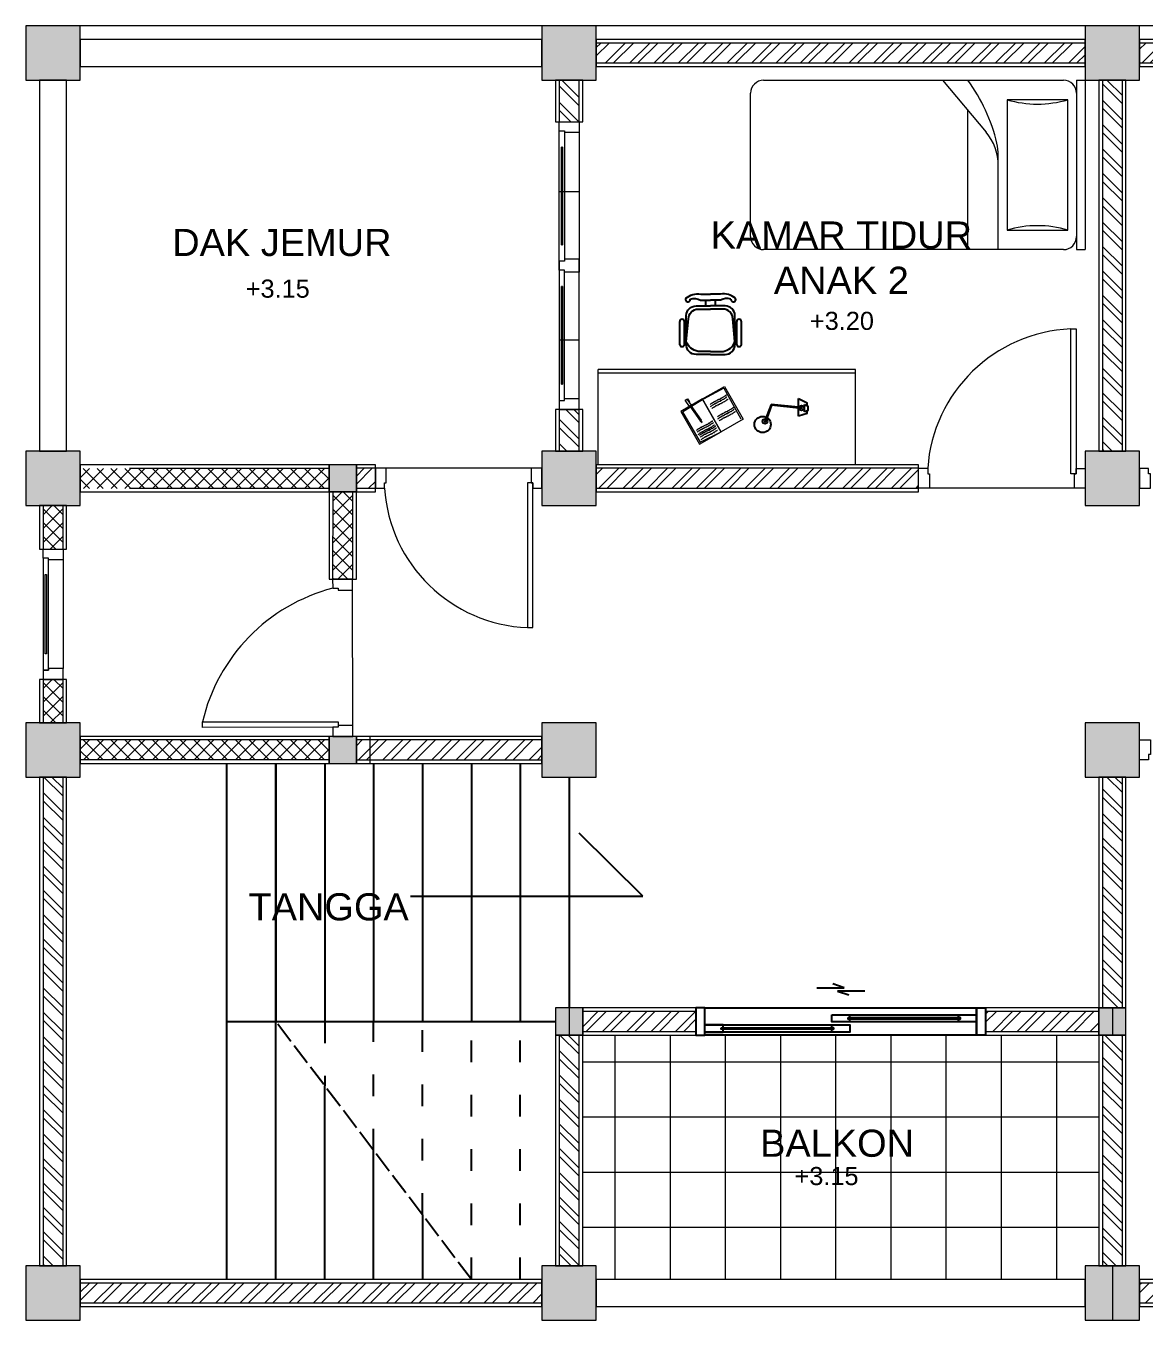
# Model space of a CAD drawing. Header units: millimetres. Extents: x -12161372 to 46643, y -9506984 to 15358.
# Drawn here: x 9917 to 10535, y 12100 to 12815 of the extents above; entities that cross this region are included whole.
import ezdxf
from ezdxf.enums import TextEntityAlignment as Align

# ---------------------------------------------------------------- set-up
doc = ezdxf.new("R2010")
doc.units = ezdxf.units.MM
doc.linetypes.add('ACAD_ISO02W100', pattern=[15, 12, -3])
doc.linetypes.add('ACAD_ISO03W100', pattern=[30, 12, -18])
for name, color, linetype, lineweight in [('arsiran', 202, 'Continuous', 0), ('dimensi', 50, 'Continuous', 5), ('dinding', 110, 'Continuous', 9), ('furniture', 7, 'Continuous', 5), ('jendela', 7, 'Continuous', 15), ('kolom', 150, 'Continuous', 13), ('pintu', 7, 'Continuous', 13)]:
    doc.layers.add(name, color=color, linetype=linetype, lineweight=lineweight)
doc.layers.add('GRID', color=7, linetype='Continuous', plot=False)
doc.layers.add('lantai', color=9, linetype='Continuous')
doc.styles.add('ATT', font='romans.shx')
doc.styles.get("Standard").update_dxf_attribs({"font": 'arial.ttf'})
pattern_1 = [(45, (-2274.681, -4513.269), (-6.735192, 6.735192), []), (45, (-2270.191, -4513.269), (-6.735192, 6.735192), [])]

# ---------------------------------------------------------------- blocks, each defined once
blk = doc.blocks.new('*U22')
at = {"layer": 'arsiran'}
h = blk.add_hatch(dxfattribs=at)
h.set_pattern_fill('ANSI32', color=256)
h.set_pattern_definition([(45, (-2339.748, -4513.269), (-6.735192, 6.735192), []), (45, (-2335.258, -4513.269), (-6.735192, 6.735192), [])])
h.paths.add_polyline_path([(0, 5.5), (0, -5.5), (204.93, -5.5), (204.93, 5.5)])
blk.add_lwpolyline([(0, -5.5), (204.93, -5.5), (204.93, 5.5), (0, 5.5)], close=True, dxfattribs=at)
at = {"layer": 'dinding'}
blk.add_lwpolyline([(0, -7.5), (204.93, -7.5), (204.93, 7.5), (0, 7.5)], close=True, dxfattribs=at)
blk = doc.blocks.new('*U10')
at = {"layer": 'arsiran'}
h = blk.add_hatch(dxfattribs=at)
h.set_pattern_fill('ANSI32', color=256)
h.set_pattern_definition(pattern_1)
h.paths.add_polyline_path([(0, 5.5), (0, -5.5), (270, -5.5), (270, 5.5)])
blk.add_lwpolyline([(0, -5.5), (270, -5.5), (270, 5.5), (0, 5.5)], close=True, dxfattribs=at)
at = {"layer": 'dinding'}
blk.add_lwpolyline([(0, -7.5), (270, -7.5), (270, 7.5), (0, 7.5)], close=True, dxfattribs=at)
blk = doc.blocks.new('*U4')
at = {"layer": 'arsiran'}
h = blk.add_hatch(dxfattribs=at)
h.set_pattern_fill('ANSI32', color=256)
h.set_pattern_definition(pattern_1)
h.paths.add_polyline_path([(0, 5.5), (0, -5.5), (270, -5.5), (270, 5.5)])
blk.add_lwpolyline([(0, -5.5), (270, -5.5), (270, 5.5), (0, 5.5)], close=True, dxfattribs=at)
at = {"layer": 'dinding'}
blk.add_lwpolyline([(0, -7.5), (270, -7.5), (270, 7.5), (0, 7.5)], close=True, dxfattribs=at)
blk = doc.blocks.new('*U24')
at = {"layer": 'arsiran'}
h = blk.add_hatch(dxfattribs=at)
h.set_pattern_fill('ANSI32', color=256)
h.set_pattern_definition([(45, (-2289.681, -4513.269), (-6.735192, 6.735192), []), (45, (-2285.191, -4513.269), (-6.735192, 6.735192), [])])
h.paths.add_polyline_path([(0, 5.5), (0, -5.5), (255, -5.5), (255, 5.5)])
blk.add_lwpolyline([(0, -5.5), (255, -5.5), (255, 5.5), (0, 5.5)], close=True, dxfattribs=at)
at = {"layer": 'dinding'}
blk.add_lwpolyline([(0, -7.5), (255, -7.5), (255, 7.5), (0, 7.5)], close=True, dxfattribs=at)
blk = doc.blocks.new('*U26')
at = {"layer": 'arsiran'}
h = blk.add_hatch(dxfattribs=at)
h.set_pattern_fill('ANSI32', color=256, angle=0.00351)
h.set_pattern_definition([(45.0035, (-2441.913, -4513.418), (-6.735604, 6.73478), []), (45.0035, (-2437.423, -4513.418), (-6.735604, 6.73478), [])])
h.paths.add_polyline_path([(0, 5.5), (0, -5.5), (102.49, -5.49), (102.49, 5.51)])
blk.add_lwpolyline([(0, -5.5), (102.49, -5.49), (102.49, 5.51), (0, 5.5)], close=True, dxfattribs=at)
at = {"layer": 'dinding'}
blk.add_lwpolyline([(0, -7.5), (102.49, -7.49), (102.49, 7.51), (0, 7.5)], close=True, dxfattribs=at)
blk = doc.blocks.new('*U13')
at = {"layer": 'arsiran'}
h = blk.add_hatch(dxfattribs=at)
h.set_pattern_fill('ANSI32', color=256)
h.set_pattern_definition([(45, (-2417.181, -4513.269), (-6.735192, 6.735192), []), (45, (-2412.691, -4513.269), (-6.735192, 6.735192), [])])
h.paths.add_polyline_path([(0, 5.5), (0, -5.5), (127.5, -5.5), (127.5, 5.5)])
blk.add_lwpolyline([(0, -5.5), (127.5, -5.5), (127.5, 5.5), (0, 5.5)], close=True, dxfattribs=at)
at = {"layer": 'dinding'}
blk.add_lwpolyline([(0, -7.5), (127.5, -7.5), (127.5, 7.5), (0, 7.5)], close=True, dxfattribs=at)
blk = doc.blocks.new('*U74')
at = {"layer": 'arsiran'}
h = blk.add_hatch(dxfattribs=at)
h.set_pattern_fill('ANSI32', color=256, angle=-0.0423)
h.set_pattern_definition([(44.9577, (-2525.049, -4511.406), (-6.730218, 6.740162), []), (44.9577, (-2520.558, -4511.409), (-6.730218, 6.740162), [])])
h.paths.add_polyline_path([(0, 5.5), (0, -5.5), (22.96, -5.52), (22.97, 5.48)])
blk.add_lwpolyline([(0, -5.5), (22.96, -5.52), (22.97, 5.48), (0, 5.5)], close=True, dxfattribs=at)
at = {"layer": 'dinding'}
blk.add_lwpolyline([(-0.01, -7.5), (22.96, -7.52), (22.97, 7.48), (0.01, 7.5)], close=True, dxfattribs=at)
blk = doc.blocks.new('*U44')
at = {"layer": 'arsiran'}
h = blk.add_hatch(dxfattribs=at)
h.set_pattern_fill('ANSI32', color=256, angle=-0.0002)
h.set_pattern_definition([(44.9998, (-2366.697, -4513.26), (-6.735168, 6.735216), []), (44.9998, (-2362.207, -4513.26), (-6.735168, 6.735216), [])])
h.paths.add_polyline_path([(0, 5.5), (0, -5.5), (178, -5.5), (178, 5.5)])
blk.add_lwpolyline([(0, -5.5), (178, -5.5), (178, 5.5), (0, 5.5)], close=True, dxfattribs=at)
at = {"layer": 'dinding'}
blk.add_lwpolyline([(0, -7.5), (178, -7.5), (178, 7.5), (0, 7.5)], close=True, dxfattribs=at)
blk = doc.blocks.new('*U29')
at = {"layer": 'arsiran'}
h = blk.add_hatch(dxfattribs=at)
h.set_pattern_fill('ANSI32', color=256)
h.set_pattern_definition([(45, (-2482.181, -4513.269), (-6.735192, 6.735192), []), (45, (-2477.691, -4513.269), (-6.735192, 6.735192), [])])
h.paths.add_polyline_path([(0, 5.5), (0, -5.5), (62.5, -5.5), (62.5, 5.5)])
blk.add_lwpolyline([(0, -5.5), (62.5, -5.5), (62.5, 5.5), (0, 5.5)], close=True, dxfattribs=at)
at = {"layer": 'dinding'}
blk.add_lwpolyline([(0, -7.5), (62.5, -7.5), (62.5, 7.5), (0, 7.5)], close=True, dxfattribs=at)
blk = doc.blocks.new('12PBED02')
at = {"color": 0, "linetype": 'ByBlock'}
for p, q in [((0, 0), (0, 39)), ((2, 39), (0, 39)), ((2, 0), (2, 39)), ((5, 39), (74, 39)), ((20, 39), (20, 17.28474)), ((27, 39), (27, 7)), ((77, 36), (77, 3)), ((18, 34.5), (4, 34.5)), ((4, 34.5), (4, 4.5)), ((18, 4.5), (18, 34.5)), ((32.861232, 0.014143), (22.821743, 11.933915)), ((4, 4.5), (18, 4.5)), ((2, 0), (0, 0)), ((74, 0), (5, 0))]:
    blk.add_line(p, q, dxfattribs=at)
for centre, radius, start, end in [((5, 36), 3, 90, 180), ((74, 36), 3, 0, 90), ((11, 58.5), 25, 253.739795, 286.260205), ((32, 19.664349), 12, 180, 220.10593), ((32, 17.28474), 12, 180, 193.392796), ((59.913793, 23.931034), 40.69413, 193.392796, 216.020234), ((5, 3), 3, 180, 270), ((11, -19.5), 25, 73.739795, 106.260205), ((74, 3), 3, 270, 0)]:
    blk.add_arc(centre, radius, start, end, dxfattribs=at)
at = {"color": 0, "linetype": 'ByBlock', "style": 'ATT'}
for tag, flags, p in [('ITEM', 3, (49, 25)), ('ROOM_NUMBER', 1, (49, 10.5))]:
    blk.add_attdef(tag, text='', height=6, dxfattribs=dict(at, flags=flags)).set_placement(p, align=Align.CENTER)
blk = doc.blocks.new('*U114')
at = {"layer": 'arsiran'}
h = blk.add_hatch(dxfattribs=at)
h.set_pattern_fill('ANSI32', color=256)
h.set_pattern_definition([(45, (-2534.189, -4513.269), (-6.735192, 6.735192), []), (45, (-2529.699, -4513.269), (-6.735192, 6.735192), [])])
h.paths.add_polyline_path([(0, 5.5), (0, -5.5), (10.49, -5.5), (10.49, 5.5)])
blk.add_lwpolyline([(0, -5.5), (10.49, -5.5), (10.49, 5.5), (0, 5.5)], close=True, dxfattribs=at)
at = {"layer": 'dinding'}
blk.add_lwpolyline([(0, -7.5), (10.49, -7.5), (10.49, 7.5), (0, 7.5)], close=True, dxfattribs=at)

msp = doc.modelspace()

# ---------------------------------------------------------------- hatches: boundary and pattern name
at = {"layer": 'dinding'}
h = msp.add_hatch(dxfattribs=at)
h.set_pattern_fill('ANSI37', color=202, scale=1.7)
h.set_pattern_definition([(45, (4737.2573, 8377.8337), (-3.816609, 3.816609), []), (135, (4737.2573, 8377.8337), (-3.816609, -3.816609), [])])
h.paths.add_polyline_path([(10084.757, 12559.193), (10084.757, 12570.193), (9947.327, 12570.193), (9947.327, 12559.193)])
h = msp.add_hatch(dxfattribs=at)
h.set_pattern_fill('ANSI37', color=202, scale=1.7, angle=270)
h.set_pattern_definition([(315, (5905.453, 17767.21), (3.816609, 3.816609), []), (45, (5905.453, 17767.21), (-3.816609, 3.816609), [])])
h.paths.add_polyline_path([(10086.84, 12509.001), (10097.84, 12509.001), (10097.812, 12557.14), (10086.812, 12557.14)])
h = msp.add_hatch(dxfattribs=at)
h.set_pattern_fill('ANSI37', color=202, scale=1.7, angle=270)
h.set_pattern_definition([(315, (5745.468, 17759.763), (3.816609, 3.816609), []), (45, (5745.468, 17759.763), (-3.816609, 3.816609), [])])
h.paths.add_polyline_path([(9926.827, 12525.693), (9937.827, 12525.693), (9937.827, 12549.693), (9926.827, 12549.693)])
h = msp.add_hatch(dxfattribs=at)
h.set_pattern_fill('ANSI37', color=202, scale=1.7, angle=270)
h.set_pattern_definition([(315, (5745.468, 17663.763), (3.816609, 3.816609), []), (45, (5745.468, 17663.763), (-3.816609, 3.816609), [])])
h.paths.add_polyline_path([(9926.827, 12429.693), (9937.827, 12429.693), (9937.827, 12453.693), (9926.827, 12453.693)])
h = msp.add_hatch(dxfattribs=at)
h.set_pattern_fill('ANSI37', color=202, scale=1.7)
h.set_pattern_definition([(45, (4737.2573, 8227.8337), (-3.816609, 3.816609), []), (135, (4737.2573, 8227.8337), (-3.816609, -3.816609), [])])
h.paths.add_polyline_path([(10084.836, 12409.193), (10084.836, 12420.193), (9947.327, 12420.193), (9947.327, 12409.193)])
h = msp.add_hatch(dxfattribs=at)
h.set_pattern_fill('NET', color=8, scale=9.6)
h.set_pattern_definition([(0, (-7374.733, 6756.017), (0, 30.48), []), (90, (-7374.733, 6756.017), (-30.48, 2e-15), [])])
h.paths.add_polyline_path([(10509.827, 12257.193), (10224.827, 12257.193), (10224.827, 12129.693), (10232.327, 12129.693), (10232.327, 12122.193), (10502.327, 12122.193), (10502.327, 12129.693), (10509.827, 12129.693)])
at = {"layer": 'jendela'}
h = msp.add_hatch(color=256, dxfattribs=at)
h.dxf.hatch_style = 1
h.paths.add_polyline_path([(10213.019, 12747.724), (10213.619, 12747.724), (10213.619, 12693.724), (10213.019, 12693.724)])
h = msp.add_hatch(color=256, dxfattribs=at)
h.dxf.hatch_style = 1
h.paths.add_polyline_path([(10213.024, 12693.731), (10213.624, 12693.731), (10213.624, 12747.731), (10213.024, 12747.731)])
h = msp.add_hatch(color=256, dxfattribs=at)
h.dxf.hatch_style = 1
h.paths.add_polyline_path([(10213.024, 12693.731), (10213.624, 12693.731), (10213.624, 12747.731), (10213.024, 12747.731)])
h = msp.add_hatch(color=256, dxfattribs=at)
h.dxf.hatch_style = 1
h.paths.add_polyline_path([(10213.024, 12747.717), (10213.624, 12747.717), (10213.624, 12693.717), (10213.024, 12693.717)])
h = msp.add_hatch(color=256, dxfattribs=at)
h.dxf.hatch_style = 1
h.paths.add_polyline_path([(10213.024, 12747.717), (10213.624, 12747.717), (10213.624, 12693.717), (10213.024, 12693.717)])
h = msp.add_hatch(color=256, dxfattribs=at)
h.dxf.hatch_style = 1
h.paths.add_polyline_path([(10213.019, 12616.724), (10213.619, 12616.724), (10213.619, 12670.724), (10213.019, 12670.724)])
h = msp.add_hatch(color=256, dxfattribs=at)
h.dxf.hatch_style = 1
h.paths.add_polyline_path([(10213.024, 12616.731), (10213.624, 12616.731), (10213.624, 12670.731), (10213.024, 12670.731)])
h = msp.add_hatch(color=256, dxfattribs=at)
h.dxf.hatch_style = 1
h.paths.add_polyline_path([(10213.024, 12616.731), (10213.624, 12616.731), (10213.624, 12670.731), (10213.024, 12670.731)])
h = msp.add_hatch(color=256, dxfattribs=at)
h.dxf.hatch_style = 1
h.paths.add_polyline_path([(10213.024, 12670.717), (10213.624, 12670.717), (10213.624, 12616.717), (10213.024, 12616.717)])
h = msp.add_hatch(color=256, dxfattribs=at)
h.dxf.hatch_style = 1
h.paths.add_polyline_path([(10213.024, 12670.717), (10213.624, 12670.717), (10213.624, 12616.717), (10213.024, 12616.717)])
at = {"layer": 'kolom'}
h = msp.add_hatch(color=256, dxfattribs=at)
h.dxf.hatch_style = 1
h.paths.add_polyline_path([(9947.327, 12784.693), (9947.327, 12814.693), (9917.327, 12814.693), (9917.327, 12784.693)])
h = msp.add_hatch(color=256, dxfattribs=at)
h.dxf.hatch_style = 1
h.paths.add_polyline_path([(10232.327, 12784.693), (10232.327, 12814.693), (10202.327, 12814.693), (10202.327, 12784.693)])
h = msp.add_hatch(color=256, dxfattribs=at)
h.dxf.hatch_style = 1
h.paths.add_polyline_path([(10532.327, 12784.693), (10532.327, 12814.693), (10502.327, 12814.693), (10502.327, 12784.693)])
h = msp.add_hatch(color=256, dxfattribs=at)
h.dxf.hatch_style = 1
h.paths.add_polyline_path([(9947.327, 12549.693), (9947.327, 12579.693), (9917.327, 12579.693), (9917.327, 12549.693)])
h = msp.add_hatch(color=256, dxfattribs=at)
h.dxf.hatch_style = 1
h.paths.add_polyline_path([(10232.327, 12549.768), (10232.327, 12579.768), (10202.327, 12579.768), (10202.327, 12549.768)])
h = msp.add_hatch(color=256, dxfattribs=at)
h.dxf.hatch_style = 1
h.paths.add_polyline_path([(10532.327, 12549.76), (10532.327, 12579.76), (10502.327, 12579.76), (10502.327, 12549.76)])
h = msp.add_hatch(color=256, dxfattribs=at)
h.dxf.hatch_style = 1
h.paths.add_polyline_path([(10099.836, 12572.266), (10084.836, 12572.266), (10084.836, 12557.266), (10099.836, 12557.266)])
h = msp.add_hatch(color=256, dxfattribs=at)
h.dxf.hatch_style = 1
h.paths.add_polyline_path([(9947.327, 12399.693), (9947.327, 12429.693), (9917.327, 12429.693), (9917.327, 12399.693)])
h = msp.add_hatch(color=256, dxfattribs=at)
h.dxf.hatch_style = 1
h.paths.add_polyline_path([(10232.327, 12399.693), (10232.327, 12429.693), (10202.327, 12429.693), (10202.327, 12399.693)])
h = msp.add_hatch(color=256, dxfattribs=at)
h.dxf.hatch_style = 1
h.paths.add_polyline_path([(10532.327, 12399.693), (10532.327, 12429.693), (10502.327, 12429.693), (10502.327, 12399.693)])
h = msp.add_hatch(color=256, dxfattribs=at)
h.dxf.hatch_style = 1
h.paths.add_polyline_path([(10099.852, 12422.193), (10084.852, 12422.193), (10084.852, 12407.193), (10099.852, 12407.193)])
h = msp.add_hatch(color=256, dxfattribs=at)
h.dxf.hatch_style = 1
h.paths.add_polyline_path([(10209.827, 12257.193), (10224.827, 12257.193), (10224.827, 12272.193), (10209.827, 12272.193)])
h = msp.add_hatch(color=256, dxfattribs=at)
h.dxf.hatch_style = 1
h.paths.add_polyline_path([(10509.827, 12257.193), (10524.827, 12257.193), (10524.827, 12272.193), (10509.827, 12272.193)])
h = msp.add_hatch(color=256, dxfattribs=at)
h.dxf.hatch_style = 1
h.paths.add_polyline_path([(9947.327, 12099.693), (9947.327, 12129.693), (9917.327, 12129.693), (9917.327, 12099.693)])
h = msp.add_hatch(color=256, dxfattribs=at)
h.dxf.hatch_style = 1
h.paths.add_polyline_path([(10232.327, 12099.693), (10232.327, 12129.693), (10202.327, 12129.693), (10202.327, 12099.693)])
h = msp.add_hatch(color=256, dxfattribs=at)
h.dxf.hatch_style = 1
h.paths.add_polyline_path([(10532.327, 12099.693), (10532.327, 12129.693), (10502.327, 12129.693), (10502.327, 12099.693)])

# ---------------------------------------------------------------- linework, layer by layer
for p, q in [((10369.148, 12283.307), (10362.954, 12285.487)), ((10354.148, 12283.307), (10369.148, 12283.307)), ((10365.55, 12281.504), (10371.744, 12279.325)), ((10380.55, 12281.504), (10365.55, 12281.504)), ((10302.327, 12262.793), (10292.327, 12262.793)), ((10302.327, 12261.193), (10302.327, 12262.793)), ((10362.327, 12261.193), (10362.327, 12262.793)), ((10362.327, 12262.793), (10372.327, 12262.793)), ((10372.327, 12266.793), (10372.327, 12268.393)), ((10372.327, 12264.393), (10372.327, 12265.993)), ((10372.327, 12265.193), (10372.327, 12265.993)), ((10432.327, 12266.793), (10432.327, 12268.393)), ((10433.327, 12266.793), (10432.327, 12266.793)), ((10432.327, 12264.393), (10432.327, 12265.993)), ((10432.327, 12265.993), (10433.327, 12265.993)), ((10433.327, 12265.993), (10433.327, 12266.793)), ((10292.327, 12258.793), (10302.327, 12258.793)), ((10301.327, 12261.193), (10302.327, 12261.193)), ((10301.327, 12260.393), (10301.327, 12261.193)), ((10302.327, 12260.393), (10301.327, 12260.393)), ((10302.327, 12258.793), (10302.327, 12260.393)), ((10363.327, 12261.193), (10362.327, 12261.193)), ((10362.327, 12258.793), (10362.327, 12260.393)), ((10362.327, 12260.393), (10363.327, 12260.393)), ((10363.327, 12260.393), (10363.327, 12261.193))]:
    msp.add_line(p, q)
for points in [[(10287.327, 12257.193), (10292.327, 12257.193), (10292.327, 12272.193), (10287.327, 12272.193)], [(10292.327, 12272.193), (10442.327, 12272.193), (10442.327, 12257.193), (10292.327, 12257.193)], [(10447.327, 12257.193), (10442.327, 12257.193), (10442.327, 12272.193), (10447.327, 12272.193)], [(10292.327, 12262.793), (10372.327, 12262.793), (10372.327, 12258.793), (10292.327, 12258.793)], [(10362.327, 12268.393), (10442.327, 12268.393), (10442.327, 12264.393), (10362.327, 12264.393)], [(10371.327, 12266.793), (10433.327, 12266.793), (10433.327, 12265.993), (10371.327, 12265.993)], [(10301.327, 12261.193), (10363.327, 12261.193), (10363.327, 12260.393), (10301.327, 12260.393)]]:
    msp.add_lwpolyline(points, close=True)
at = {"layer": 'arsiran'}
for points in [[(10084.668, 12570.193), (9974.594, 12570.193)], [(10084.668, 12559.052), (9974.593, 12559.052)], [(10086.812, 12557.14), (10086.728, 12508.994)], [(10097.909, 12509.001), (10097.909, 12557.14)], [(9926.827, 12549.693), (9926.827, 12525.693)], [(9937.827, 12525.693), (9937.827, 12549.693)], [(9926.827, 12453.693), (9926.827, 12429.693)], [(9937.827, 12429.693), (9937.827, 12453.693)], [(10084.836, 12420.193), (9947.327, 12420.193)], [(10084.836, 12409.173), (9947.327, 12409.173)]]:
    msp.add_lwpolyline(points, dxfattribs=at)
at = {"layer": 'dimensi', "ltscale": 10}
msp.add_lwpolyline([(10832.327, 12550.085), (11117.327, 12550.085), (11117.327, 12814.693), (9917.327, 12814.693)], dxfattribs=at)
at = {"layer": 'dinding'}
for points in [[(9947.327, 12792.193), (10202.327, 12792.193), (10202.327, 12807.193), (9947.327, 12807.193)], [(9939.827, 12579.693), (9939.827, 12784.693), (9924.827, 12784.693), (9924.827, 12579.693)], [(9947.327, 12557.193), (10084.836, 12557.266), (10084.836, 12572.266), (9947.327, 12572.193)], [(10084.836, 12557.266), (10084.84, 12509.001), (10099.84, 12509.001), (10099.827, 12557.266)], [(9924.827, 12549.693), (9924.827, 12525.693), (9939.827, 12525.693), (9939.827, 12549.693)], [(9924.827, 12453.693), (9924.827, 12429.693), (9939.827, 12429.693), (9939.827, 12453.693)], [(9947.327, 12407.193), (10084.836, 12407.193), (10084.836, 12422.193), (9947.327, 12422.193)], [(10232.327, 12107.193), (10502.327, 12107.193), (10502.327, 12122.193), (10232.327, 12122.193)]]:
    msp.add_lwpolyline(points, close=True, dxfattribs=at)
at = {"layer": 'furniture'}
for p, q in [((10375.488, 12624.889), (10233.268, 12624.889)), ((10233.268, 12572.267), (10233.268, 12624.889)), ((10375.488, 12622.889), (10233.268, 12622.889)), ((10375.488, 12572.267), (10375.488, 12624.889)), ((10302.828, 12614.635), (10291.426, 12608.486)), ((10302.828, 12614.635), (10312.21, 12597.666)), ((10281.462, 12607.889), (10282.395, 12608.539)), ((10283.833, 12604.487), (10281.462, 12607.889)), ((10282.395, 12608.539), (10284.77, 12605.132)), ((10282.404, 12608.404), (10282.647, 12608.573)), ((10282.404, 12608.404), (10283.561, 12606.744)), ((10282.647, 12608.573), (10283.804, 12606.913)), ((10283.561, 12606.744), (10283.804, 12606.913)), ((10284.862, 12604.55), (10290.935, 12608.206)), ((10290.935, 12608.206), (10301.116, 12590.352)), ((10279.836, 12601.524), (10284.266, 12604.191)), ((10279.836, 12601.524), (10289.663, 12584.809)), ((10283.985, 12604.593), (10283.833, 12604.487)), ((10283.985, 12604.593), (10289.675, 12596.433)), ((10284.77, 12605.132), (10283.99, 12604.587)), ((10284.554, 12604.99), (10290.244, 12596.83)), ((10289.675, 12596.433), (10290.713, 12595.615)), ((10290.713, 12595.615), (10290.244, 12596.83)), ((10289.663, 12584.809), (10301.362, 12590.492)), ((10393.901, 12572.267), (10233.268, 12572.267))]:
    msp.add_line(p, q, dxfattribs=at)
msp.add_lwpolyline([(10291.054, 12608.568), (10303.105, 12615.441), (10313.413, 12597.364), (10301.362, 12590.492)], close=True, dxfattribs=at)
msp.add_lwpolyline([(10284.013, 12604.554), (10279.002, 12601.696), (10289.311, 12583.619), (10301.362, 12590.492), (10291.054, 12608.568), (10284.618, 12604.899)], dxfattribs=at)
for points in [[(10295.141, 12605.564), (10295.714, 12605.993), (10295.979, 12606.246), (10296.504, 12606.431), (10296.75, 12606.686), (10297.275, 12606.871), (10297.477, 12607.203), (10298.09, 12607.234), (10298.215, 12607.521), (10298.938, 12607.717), (10299.063, 12608.005), (10299.555, 12608.069), (10299.646, 12608.235), (10300.834, 12608.674), (10300.881, 12608.918), (10301.297, 12608.938), (10302.178, 12609.542), (10302.42, 12609.476), (10302.467, 12609.72), (10302.743, 12609.775), (10302.853, 12609.94), (10303.396, 12610.266), (10303.657, 12610.5), (10303.932, 12610.555), (10303.999, 12610.797), (10304.12, 12610.764), (10304.197, 12610.808)], [(10295.426, 12604.483), (10295.999, 12604.911), (10296.264, 12605.164), (10296.789, 12605.349), (10297.035, 12605.604), (10297.56, 12605.789), (10297.762, 12606.121), (10298.375, 12606.152), (10298.499, 12606.439), (10299.223, 12606.635), (10299.348, 12606.923), (10299.84, 12606.987), (10299.931, 12607.154), (10301.119, 12607.592), (10301.166, 12607.836), (10301.582, 12607.856), (10302.463, 12608.461), (10302.705, 12608.394), (10302.752, 12608.638), (10303.027, 12608.693), (10303.138, 12608.858), (10303.681, 12609.184), (10303.942, 12609.419), (10304.217, 12609.473), (10304.283, 12609.715), (10304.404, 12609.682), (10304.482, 12609.726)], [(10296.042, 12603.258), (10296.615, 12603.686), (10296.879, 12603.939), (10297.405, 12604.124), (10297.65, 12604.379), (10298.176, 12604.564), (10298.377, 12604.896), (10298.991, 12604.927), (10299.115, 12605.214), (10299.839, 12605.41), (10299.963, 12605.698), (10300.455, 12605.762), (10300.547, 12605.929), (10301.735, 12606.367), (10301.782, 12606.611), (10302.197, 12606.631), (10303.078, 12607.235), (10303.32, 12607.169), (10303.368, 12607.413), (10303.643, 12607.468), (10303.753, 12607.633), (10304.296, 12607.959), (10304.557, 12608.193), (10304.833, 12608.248), (10304.899, 12608.49), (10305.02, 12608.457), (10305.097, 12608.501)], [(10299.193, 12598.75), (10299.766, 12599.179), (10300.031, 12599.432), (10300.556, 12599.617), (10300.802, 12599.871), (10301.327, 12600.057), (10301.529, 12600.388), (10302.142, 12600.419), (10302.267, 12600.707), (10302.99, 12600.903), (10303.115, 12601.19), (10303.607, 12601.254), (10303.698, 12601.421), (10304.886, 12601.86), (10304.933, 12602.103), (10305.349, 12602.123), (10306.23, 12602.728), (10306.472, 12602.662), (10306.519, 12602.905), (10306.795, 12602.96), (10306.905, 12603.125), (10307.448, 12603.452), (10307.709, 12603.686), (10307.984, 12603.741), (10308.05, 12603.983), (10308.172, 12603.95), (10308.249, 12603.994)], [(10299.478, 12597.668), (10300.051, 12598.097), (10300.316, 12598.35), (10300.841, 12598.535), (10301.087, 12598.79), (10301.612, 12598.975), (10301.814, 12599.306), (10302.427, 12599.337), (10302.551, 12599.625), (10303.275, 12599.821), (10303.4, 12600.109), (10303.892, 12600.173), (10303.983, 12600.339), (10305.171, 12600.778), (10305.218, 12601.021), (10305.633, 12601.042), (10306.515, 12601.646), (10306.757, 12601.58), (10306.804, 12601.824), (10307.079, 12601.878), (10307.19, 12602.043), (10307.732, 12602.37), (10307.994, 12602.604), (10308.269, 12602.659), (10308.335, 12602.901), (10308.456, 12602.868), (10308.534, 12602.912)], [(10300.094, 12596.443), (10300.667, 12596.872), (10300.931, 12597.125), (10301.457, 12597.31), (10301.702, 12597.564), (10302.228, 12597.75), (10302.429, 12598.081), (10303.043, 12598.112), (10303.167, 12598.4), (10303.891, 12598.596), (10304.015, 12598.883), (10304.507, 12598.948), (10304.599, 12599.114), (10305.787, 12599.553), (10305.834, 12599.796), (10306.249, 12599.816), (10307.13, 12600.421), (10307.372, 12600.355), (10307.42, 12600.599), (10307.695, 12600.653), (10307.805, 12600.818), (10308.348, 12601.145), (10308.609, 12601.379), (10308.885, 12601.434), (10308.951, 12601.676), (10309.072, 12601.643), (10309.149, 12601.687)], [(10287.649, 12591.337), (10288.222, 12591.766), (10288.487, 12592.019), (10289.012, 12592.204), (10289.258, 12592.459), (10289.783, 12592.644), (10289.985, 12592.975), (10290.598, 12593.006), (10290.722, 12593.294), (10291.446, 12593.49), (10291.57, 12593.778), (10292.063, 12593.842), (10292.154, 12594.008), (10293.342, 12594.447), (10293.389, 12594.691), (10293.804, 12594.711), (10294.686, 12595.315), (10294.928, 12595.249), (10294.975, 12595.493), (10295.25, 12595.548), (10295.361, 12595.713), (10295.903, 12596.039), (10296.165, 12596.273), (10296.44, 12596.328), (10296.506, 12596.57), (10296.627, 12596.537), (10296.704, 12596.581)], [(10287.934, 12590.256), (10288.507, 12590.684), (10288.771, 12590.937), (10289.297, 12591.122), (10289.542, 12591.377), (10290.068, 12591.562), (10290.269, 12591.894), (10290.883, 12591.925), (10291.007, 12592.212), (10291.731, 12592.408), (10291.855, 12592.696), (10292.348, 12592.76), (10292.439, 12592.927), (10293.627, 12593.365), (10293.674, 12593.609), (10294.089, 12593.629), (10294.971, 12594.233), (10295.213, 12594.167), (10295.26, 12594.411), (10295.535, 12594.466), (10295.646, 12594.631), (10296.188, 12594.957), (10296.45, 12595.191), (10296.725, 12595.246), (10296.791, 12595.488), (10296.912, 12595.455), (10296.989, 12595.499)], [(10288.55, 12589.03), (10289.123, 12589.459), (10289.387, 12589.712), (10289.912, 12589.897), (10290.158, 12590.152), (10290.683, 12590.337), (10290.885, 12590.668), (10291.498, 12590.699), (10291.623, 12590.987), (10292.346, 12591.183), (10292.471, 12591.471), (10292.963, 12591.535), (10293.055, 12591.701), (10294.242, 12592.14), (10294.29, 12592.384), (10294.705, 12592.404), (10295.586, 12593.008), (10295.828, 12592.942), (10295.876, 12593.186), (10296.151, 12593.241), (10296.261, 12593.406), (10296.804, 12593.732), (10297.065, 12593.966), (10297.341, 12594.021), (10297.407, 12594.263), (10297.528, 12594.23), (10297.605, 12594.274)], [(10289.354, 12588.494), (10289.927, 12588.922), (10290.191, 12589.175), (10290.717, 12589.36), (10290.962, 12589.615), (10291.488, 12589.8), (10291.689, 12590.132), (10292.303, 12590.163), (10292.427, 12590.45), (10293.151, 12590.646), (10293.275, 12590.934), (10293.767, 12590.998), (10293.859, 12591.165), (10295.047, 12591.603), (10295.094, 12591.847), (10295.509, 12591.867), (10296.39, 12592.471), (10296.632, 12592.405), (10296.68, 12592.649), (10296.955, 12592.704), (10297.065, 12592.869), (10297.608, 12593.195), (10297.869, 12593.429), (10298.145, 12593.484), (10298.211, 12593.726), (10298.332, 12593.693), (10298.409, 12593.737)], [(10289.639, 12587.412), (10290.212, 12587.84), (10290.476, 12588.093), (10291.002, 12588.279), (10291.247, 12588.533), (10291.773, 12588.718), (10291.974, 12589.05), (10292.587, 12589.081), (10292.712, 12589.368), (10293.436, 12589.564), (10293.56, 12589.852), (10294.052, 12589.916), (10294.144, 12590.083), (10295.331, 12590.521), (10295.379, 12590.765), (10295.794, 12590.785), (10296.675, 12591.39), (10296.917, 12591.323), (10296.965, 12591.567), (10297.24, 12591.622), (10297.35, 12591.787), (10297.893, 12592.113), (10298.154, 12592.348), (10298.43, 12592.402), (10298.496, 12592.644), (10298.617, 12592.611), (10298.694, 12592.655)], [(10290.254, 12586.187), (10290.827, 12586.615), (10291.092, 12586.868), (10291.617, 12587.053), (10291.863, 12587.308), (10292.388, 12587.493), (10292.59, 12587.825), (10293.203, 12587.856), (10293.328, 12588.143), (10294.051, 12588.339), (10294.176, 12588.627), (10294.668, 12588.691), (10294.759, 12588.858), (10295.947, 12589.296), (10295.994, 12589.54), (10296.41, 12589.56), (10297.291, 12590.165), (10297.533, 12590.098), (10297.58, 12590.342), (10297.856, 12590.397), (10297.966, 12590.562), (10298.509, 12590.888), (10298.77, 12591.123), (10299.045, 12591.177), (10299.112, 12591.419), (10299.233, 12591.386), (10299.31, 12591.43)]]:
    msp.add_spline(points, degree=3, dxfattribs=at)
at = {"layer": 'GRID'}
for p, q in [((10292.765, 12659.944), (10292.765, 12663.094)), ((10298.137, 12659.944), (10298.137, 12663.094)), ((10278.426, 12638.558), (10278.426, 12651.299)), ((10281.014, 12638.558), (10281.014, 12651.299)), ((10309.888, 12638.558), (10309.888, 12651.299)), ((10312.477, 12638.558), (10312.477, 12651.299)), ((10328.811, 12605.61), (10325.366, 12596.462)), ((10345.603, 12603.819), (10328.811, 12605.61)), ((10343.946, 12599.021), (10343.946, 12608.753)), ((10343.946, 12608.753), (10348.703, 12606.447)), ((10348.703, 12604.809), (10348.703, 12606.447)), ((10329.062, 12605.13), (10325.674, 12596.022)), ((10345.789, 12603.315), (10329.062, 12605.13)), ((10348.703, 12600.59), (10343.946, 12599.021)), ((10347.381, 12601.557), (10347.381, 12605.45)), ((10347.381, 12605.45), (10349.284, 12604.527)), ((10349.284, 12602.184), (10347.381, 12601.557)), ((10348.703, 12600.59), (10348.703, 12601.993)), ((10349.284, 12602.184), (10349.284, 12604.527))]:
    msp.add_line(p, q, dxfattribs=at)
for points in [[(10281.785, 12664.228, -0.2070657), (10289.955, 12666.569), (10295.451, 12666.569)], [(10284.222, 12663.74, -0.2145784), (10289.933, 12663.094), (10295.451, 12663.094)], [(10309.117, 12664.228, 0.2070657), (10300.948, 12666.569), (10295.451, 12666.569)], [(10306.681, 12663.74, 0.2145784), (10300.97, 12663.094), (10295.451, 12663.094)], [(10295.451, 12633.191), (10287.393, 12633.191, -0.4142136), (10282.021, 12638.563), (10282.021, 12654.679, -0.4183762), (10287.393, 12659.944), (10295.451, 12659.944)], [(10295.451, 12634.88), (10288.599, 12634.88, -0.2802797), (10282.021, 12640.252), (10283.227, 12652.927, -0.4183762), (10288.599, 12658.191), (10295.451, 12658.191)], [(10295.451, 12633.191), (10303.509, 12633.191, 0.4142136), (10308.881, 12638.563), (10308.881, 12654.679, 0.4183762), (10303.509, 12659.944), (10295.451, 12659.944)], [(10295.451, 12634.88), (10302.304, 12634.88, 0.2802797), (10308.881, 12640.252), (10307.676, 12652.927, 0.4183762), (10302.304, 12658.191), (10295.451, 12658.191)]]:
    msp.add_lwpolyline(points, format="xyb", dxfattribs=at)
for centre, radius in [((10324.156, 12594.484), 4.486), ((10345.696, 12603.567), 1.354), ((10325.486, 12596.211), 1.354)]:
    msp.add_circle(centre, radius, dxfattribs=at)
for centre, radius, start, end in [((10282.92, 12663.568), 1.313, 149.822799, 7.534847), ((10307.983, 12663.568), 1.313, 172.465153, 30.177201), ((10279.72, 12651.299), 1.294, 0, 180), ((10311.183, 12651.299), 1.294, 0, 180), ((10279.718, 12638.799), 1.314, 190.578063, 349.641962), ((10311.181, 12638.794), 1.314, 190.358038, 349.421937), ((10345.696, 12603.567), 0.269, 290.236198, 110.236198), ((10325.52, 12596.242), 0.269, 124.975118, 304.975118)]:
    msp.add_arc(centre, radius, start, end, dxfattribs=at)
at = {"layer": 'jendela'}
for p, q in [((10211.819, 12679.724), (10211.819, 12761.724)), ((10222.802, 12755.724), (10222.802, 12685.724)), ((10222.802, 12755.724), (10222.802, 12685.724)), ((10213.87, 12741.724), (10212.67, 12741.724)), ((10213.87, 12699.724), (10212.67, 12699.724)), ((10211.819, 12684.724), (10211.819, 12602.724)), ((10211.819, 12684.724), (10211.819, 12602.724)), ((10222.802, 12608.724), (10222.775, 12678.713)), ((10222.802, 12608.724), (10222.775, 12678.713)), ((10213.87, 12664.724), (10212.67, 12664.724)), ((10213.87, 12622.724), (10212.67, 12622.724)), ((9937.827, 12519.693), (9937.827, 12459.693))]:
    msp.add_line(p, q, dxfattribs=at)
for points in [[(10211.819, 12755.724), (10211.819, 12755.724), (10211.819, 12761.724), (10222.802, 12761.735)], [(10211.819, 12755.724), (10211.819, 12755.724), (10211.819, 12761.724), (10222.803, 12761.724)], [(10222.802, 12761.735), (10222.802, 12755.724), (10214.819, 12755.724)], [(10222.803, 12761.724), (10222.802, 12755.724), (10214.819, 12755.724)], [(10211.845, 12717.22), (10211.844, 12717.22), (10211.844, 12723.22), (10222.827, 12723.232)], [(10222.784, 12685.735), (10222.784, 12678.713), (10214.819, 12678.724), (10214.819, 12679.724), (10211.819, 12679.724), (10211.819, 12684.724)], [(10222.784, 12678.713), (10222.784, 12685.735), (10214.819, 12685.724), (10214.819, 12684.724), (10211.819, 12684.724), (10211.819, 12679.724)], [(10222.784, 12678.713), (10222.784, 12685.735), (10214.819, 12685.724), (10214.819, 12684.724), (10211.819, 12684.724), (10211.819, 12679.724)], [(10222.784, 12685.735), (10222.784, 12678.713), (10214.819, 12678.724), (10214.819, 12679.724), (10211.819, 12679.724), (10211.819, 12684.724)], [(10222.784, 12678.713), (10222.784, 12685.735), (10214.819, 12685.724), (10214.819, 12684.724), (10211.819, 12684.724), (10211.819, 12679.724)], [(10222.784, 12678.713), (10222.784, 12685.735), (10214.819, 12685.724), (10214.819, 12684.724), (10211.819, 12684.724), (10211.819, 12679.724)], [(10211.844, 12647.232), (10211.844, 12647.232), (10211.844, 12641.232), (10222.827, 12641.221)], [(10211.844, 12647.232), (10211.844, 12647.232), (10211.844, 12641.232), (10222.828, 12641.232)], [(10211.819, 12608.724), (10211.819, 12608.724), (10211.819, 12602.724), (10222.802, 12602.713)], [(10211.819, 12608.724), (10211.819, 12608.724), (10211.819, 12602.724), (10222.803, 12602.724)], [(10222.802, 12602.713), (10222.802, 12608.724), (10214.819, 12608.724)], [(10222.803, 12602.724), (10222.802, 12608.724), (10214.819, 12608.724)]]:
    msp.add_lwpolyline(points, dxfattribs=at)
for points in [[(10211.819, 12684.724), (10211.819, 12756.724), (10214.819, 12756.724), (10214.819, 12684.724)], [(10211.819, 12684.724), (10211.819, 12756.724), (10214.819, 12756.724), (10214.819, 12684.724)], [(10213.619, 12693.724), (10213.619, 12747.724), (10213.019, 12747.724), (10213.019, 12693.724)], [(10213.619, 12747.724), (10213.619, 12693.724), (10213.019, 12693.724), (10213.019, 12747.724)], [(10213.619, 12693.724), (10213.619, 12747.724), (10213.019, 12747.724), (10213.019, 12693.724)], [(10213.619, 12747.724), (10213.619, 12693.724), (10213.019, 12693.724), (10213.019, 12747.724)], [(10213.619, 12693.724), (10213.619, 12747.724), (10213.019, 12747.724), (10213.019, 12693.724)], [(10211.819, 12679.724), (10211.819, 12607.724), (10214.819, 12607.724), (10214.819, 12679.724)], [(10211.819, 12679.724), (10211.819, 12607.724), (10214.819, 12607.724), (10214.819, 12679.724)], [(10213.619, 12670.724), (10213.619, 12616.724), (10213.019, 12616.724), (10213.019, 12670.724)], [(10213.619, 12616.724), (10213.619, 12670.724), (10213.019, 12670.724), (10213.019, 12616.724)], [(10213.619, 12670.724), (10213.619, 12616.724), (10213.019, 12616.724), (10213.019, 12670.724)], [(10213.619, 12670.724), (10213.619, 12616.724), (10213.019, 12616.724), (10213.019, 12670.724)], [(10213.619, 12616.724), (10213.619, 12670.724), (10213.019, 12670.724), (10213.019, 12616.724)], [(9926.827, 12520.693), (9926.827, 12458.693), (9929.827, 12458.693), (9929.827, 12520.693)], [(9928.627, 12511.693), (9928.627, 12467.693), (9928.027, 12467.693), (9928.027, 12511.693)]]:
    msp.add_lwpolyline(points, close=True, dxfattribs=at)
at = {"layer": 'kolom'}
for p, q in [((10107.336, 12422.187), (10107.336, 12407.187)), ((10107.336, 12422.187), (10107.336, 12407.187)), ((10217.327, 12272.193), (10217.327, 12257.193)), ((10517.327, 12272.193), (10517.327, 12257.193)), ((10517.327, 12129.693), (10517.327, 12099.693))]:
    msp.add_line(p, q, dxfattribs=at)
for points in [[(9917.327, 12784.693), (9947.327, 12784.693), (9947.327, 12814.693), (9917.327, 12814.693)], [(10202.327, 12784.693), (10232.327, 12784.693), (10232.327, 12814.693), (10202.327, 12814.693)], [(10502.327, 12784.693), (10532.327, 12784.693), (10532.327, 12814.693), (10502.327, 12814.693)], [(9917.327, 12549.693), (9947.327, 12549.693), (9947.327, 12579.693), (9917.327, 12579.693)], [(10202.327, 12549.768), (10232.327, 12549.768), (10232.327, 12579.768), (10202.327, 12579.768)], [(10502.327, 12549.76), (10532.327, 12549.76), (10532.327, 12579.76), (10502.327, 12579.76)], [(10084.836, 12557.266), (10099.836, 12557.266), (10099.836, 12572.266), (10084.836, 12572.266)], [(9917.327, 12399.693), (9947.327, 12399.693), (9947.327, 12429.693), (9917.327, 12429.693)], [(10202.327, 12399.693), (10232.327, 12399.693), (10232.327, 12429.693), (10202.327, 12429.693)], [(10502.327, 12399.693), (10532.327, 12399.693), (10532.327, 12429.693), (10502.327, 12429.693)], [(10084.836, 12407.193), (10099.836, 12407.193), (10099.836, 12422.193), (10084.836, 12422.193)], [(10209.827, 12257.193), (10224.827, 12257.193), (10224.827, 12272.193), (10209.827, 12272.193)], [(10509.827, 12257.193), (10524.827, 12257.193), (10524.827, 12272.193), (10509.827, 12272.193)], [(9917.327, 12099.693), (9947.327, 12099.693), (9947.327, 12129.693), (9917.327, 12129.693)], [(10202.327, 12099.693), (10232.327, 12099.693), (10232.327, 12129.693), (10202.327, 12129.693)], [(10502.327, 12099.693), (10532.327, 12099.693), (10532.327, 12129.693), (10502.327, 12129.693)]]:
    msp.add_lwpolyline(points, close=True, dxfattribs=at)
at = {"layer": 'lantai'}
for p, q in [((10028.327, 12122.193), (10028.327, 12407.193)), ((10028.327, 12122.193), (10028.327, 12407.193)), ((10055.327, 12122.193), (10055.327, 12407.193)), ((10055.327, 12122.193), (10055.327, 12407.193)), ((10055.327, 12407.193), (10055.327, 12264.693)), ((10055.327, 12122.193), (10055.327, 12407.193)), ((10055.327, 12122.193), (10055.327, 12407.193)), ((10082.327, 12407.193), (10082.327, 12264.693)), ((10082.327, 12407.193), (10082.327, 12264.693)), ((10082.327, 12407.193), (10082.327, 12264.693)), ((10109.327, 12407.193), (10109.327, 12264.693)), ((10109.327, 12407.193), (10109.327, 12264.693)), ((10109.327, 12407.193), (10109.327, 12264.693)), ((10109.327, 12407.193), (10109.327, 12264.693)), ((10136.327, 12407.193), (10136.327, 12264.693)), ((10136.327, 12407.193), (10136.327, 12264.693)), ((10136.327, 12407.193), (10136.327, 12264.693)), ((10136.327, 12407.193), (10136.327, 12264.693)), ((10136.327, 12407.193), (10136.327, 12264.693)), ((10163.327, 12407.193), (10163.327, 12264.693)), ((10163.327, 12407.193), (10163.327, 12264.693)), ((10163.327, 12407.193), (10163.327, 12264.693)), ((10190.327, 12407.193), (10190.327, 12264.693)), ((10190.327, 12407.193), (10190.327, 12264.693)), ((10217.327, 12399.693), (10217.327, 12272.193)), ((10257.979, 12333.947), (10222.807, 12368.699)), ((10129.702, 12333.947), (10257.979, 12333.947)), ((10028.327, 12264.693), (10209.827, 12264.693)), ((10082.327, 12122.193), (10082.327, 12229.068)), ((10109.327, 12122.193), (10109.327, 12193.443)), ((10136.327, 12157.818), (10136.327, 12122.193))]:
    msp.add_line(p, q, dxfattribs=at)
at = {"layer": 'lantai', "linetype": 'ACAD_ISO02W100'}
msp.add_line((10163.327, 12122.193), (10055.327, 12264.693), dxfattribs=at)
msp.add_line((10163.327, 12122.193), (10055.327, 12264.693), dxfattribs=at)
at = {"layer": 'lantai', "linetype": 'ACAD_ISO03W100'}
for p, q in [((10082.327, 12264.693), (10082.327, 12229.068)), ((10109.327, 12193.443), (10109.327, 12264.693)), ((10136.327, 12157.818), (10136.327, 12264.693)), ((10136.327, 12157.818), (10136.327, 12264.693)), ((10163.327, 12122.193), (10163.327, 12264.693)), ((10163.327, 12122.193), (10163.327, 12264.693)), ((10163.327, 12122.193), (10163.327, 12264.693)), ((10190.327, 12122.193), (10190.327, 12264.693)), ((10190.327, 12122.193), (10190.327, 12264.693))]:
    msp.add_line(p, q, dxfattribs=at)
at = {"layer": 'pintu'}
for p, q in [((10196.327, 12570.266), (10113.332, 12570.266)), ((10193.332, 12570.266), (10193.332, 12570.266)), ((10194.252, 12570.266), (10194.252, 12570.266)), ((10496.327, 12559.267), (10416.327, 12559.267)), ((10496.327, 12559.267), (10496.327, 12559.267)), ((10097.82, 12428.193), (10097.735, 12503.193))]:
    msp.add_line(p, q, dxfattribs=at)
for points in [[(10497.327, 12567.25), (10494.327, 12567.25), (10494.327, 12647.25), (10497.327, 12647.25)], [(10197.327, 12562.283), (10194.327, 12562.283), (10194.327, 12482.283), (10197.327, 12482.283)], [(9937.827, 12525.693), (9937.827, 12519.693), (9929.827, 12519.693), (9929.827, 12520.693), (9926.827, 12520.693), (9926.827, 12525.693)], [(9937.827, 12453.693), (9937.827, 12459.693), (9929.827, 12459.693), (9929.827, 12458.693), (9926.827, 12458.693), (9926.827, 12453.693)], [(10089.837, 12430.184), (10089.838, 12427.184), (10014.838, 12427.152), (10014.837, 12430.152)]]:
    msp.add_lwpolyline(points, close=True, dxfattribs=at)
for points in [[(10110.327, 12570.266), (10110.327, 12559.267), (10115.327, 12559.267), (10115.327, 12562.267), (10116.327, 12562.267), (10116.327, 12570.266), (10110.327, 12570.266)], [(10202.327, 12570.266), (10202.327, 12570.266), (10196.327, 12570.266), (10196.327, 12562.283), (10197.327, 12562.283), (10197.327, 12559.283), (10202.327, 12559.283), (10202.327, 12570.266)], [(10410.327, 12559.267), (10410.327, 12570.267), (10415.327, 12570.267), (10415.327, 12567.267), (10416.327, 12567.267), (10416.327, 12559.267), (10410.327, 12559.267)], [(10502.327, 12559.268), (10502.327, 12559.267), (10496.327, 12559.267), (10496.327, 12567.25), (10497.327, 12567.25), (10497.327, 12570.25), (10502.327, 12570.25), (10502.327, 12559.267)], [(10532.327, 12559.26), (10532.327, 12559.26), (10538.327, 12559.26), (10538.327, 12567.243), (10537.327, 12567.243), (10537.327, 12570.243), (10532.327, 12570.243), (10532.327, 12559.26)], [(10097.728, 12509.007), (10086.728, 12508.994), (10086.734, 12503.994), (10089.734, 12503.998), (10089.735, 12502.998), (10097.735, 12503.007), (10097.728, 12509.007)], [(10097.827, 12422.193), (10097.827, 12422.193), (10097.82, 12428.193), (10089.837, 12428.184), (10089.838, 12427.184), (10086.838, 12427.18), (10086.844, 12422.18), (10097.827, 12422.193)], [(10532.327, 12420.193), (10532.327, 12420.194), (10538.327, 12420.194), (10538.327, 12412.211), (10537.327, 12412.211), (10537.327, 12409.211), (10532.327, 12409.211), (10532.327, 12420.194)]]:
    msp.add_lwpolyline(points, dxfattribs=at)
for centre, radius, start, end in [((10497.696, 12564.767), 82.552, 92.338773, 176.180025), ((10197.696, 12564.766), 82.552, 183.819975, 267.661227), ((10112.006, 12407.466), 99.782, 104.67103, 166.858457)]:
    msp.add_arc(centre, radius, start, end, dxfattribs=at)

# ---------------------------------------------------------------- block references
at = {"layer": 'dinding'}
for name, p in [('*U4', (10232.327, 12799.693)), ('*U4', (10532.327, 12799.693)), ('*U114', (10099.836, 12564.766)), ('*U44', (10232.327, 12564.768)), ('*U26', (10099.836, 12414.687)), ('*U29', (10224.827, 12264.693)), ('*U29', (10447.327, 12264.693)), ('*U24', (9947.327, 12114.693)), ('*U4', (10532.327, 12114.693))]:
    msp.add_blockref(name, p, dxfattribs=at)
at = {"layer": 'dinding', "rotation": 270}
for name, p in [('*U74', (10217.327, 12784.693)), ('*U22', (10517.327, 12784.693)), ('*U74', (10217.327, 12602.718)), ('*U10', (9932.327, 12399.693)), ('*U13', (10517.327, 12399.693)), ('*U13', (10217.327, 12257.193)), ('*U13', (10217.327, 12257.193)), ('*U13', (10517.327, 12257.193))]:
    msp.add_blockref(name, p, dxfattribs=at)
at = {"layer": 'furniture', "xscale": 2.4, "yscale": 2.4, "zscale": 2.4, "rotation": 180}
msp.add_blockref('12PBED02', (10502.327, 12784.693), dxfattribs=at)

# ---------------------------------------------------------------- texts
at = {"layer": 'furniture', "ltscale": 10, "attachment_point": 1}
for s, width, insert, char_height in [('KAMAR TIDUR \\P      ANAK 2', 269.33437, (10295.451, 12706.64), 15), ('DAK JEMUR', 145.20289, (9998.142, 12702.564), 15), ('+3.15', 69.06045, (10038.721, 12674.54), 10), ('+3.20', 69.06045, (10350.281, 12656.735), 10), ('TANGGA', 108, (10040.267, 12335.521), 15), ('BALKON', 82.03252, (10322.766, 12204.923), 15), ('+3.15', 69.06045, (10341.787, 12184.287), 10)]:
    msp.add_mtext_dynamic_manual_height_columns(s, width=width, gutter_width=100, heights=[0], dxfattribs=dict(at, insert=insert, char_height=char_height))

doc.saveas('drawing.dxf')
